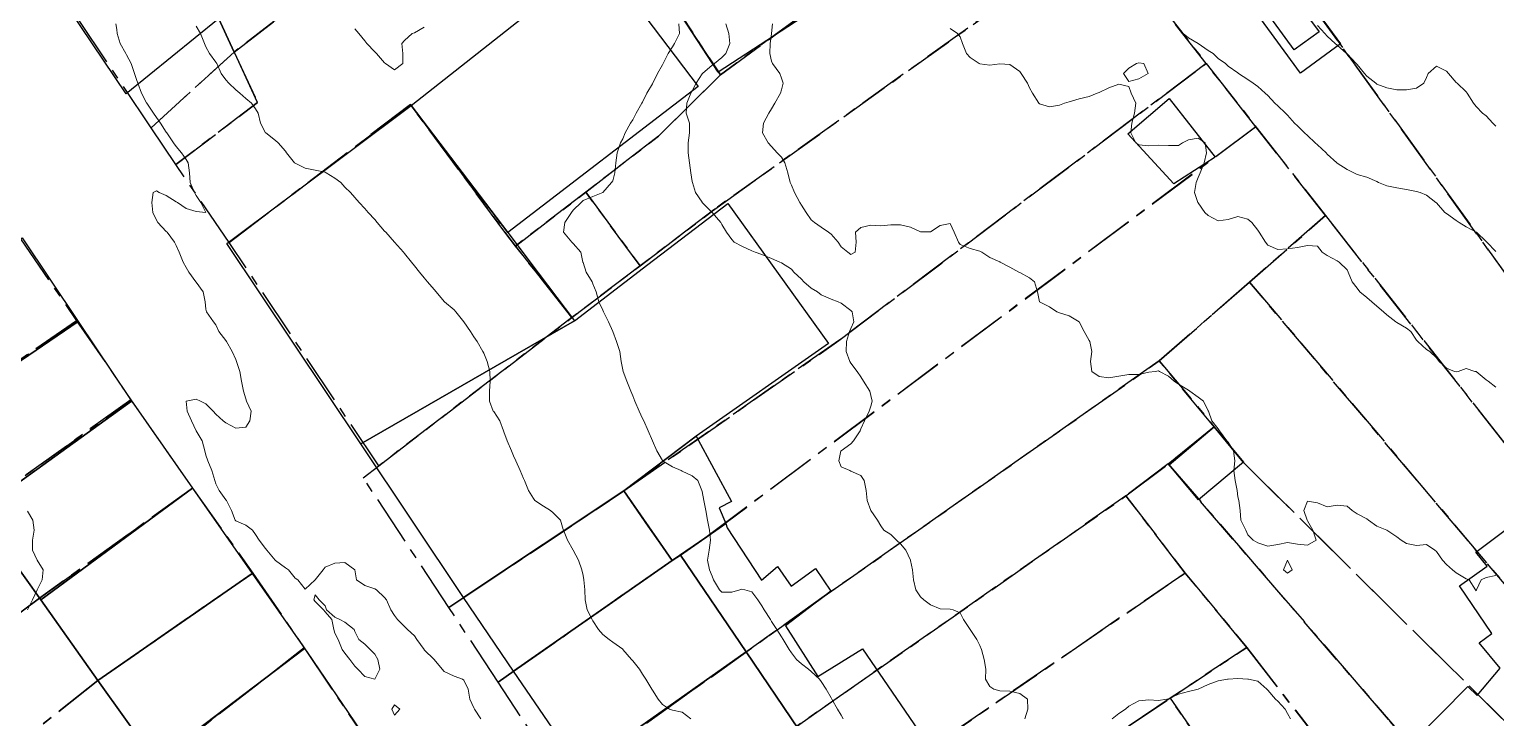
# Model space of a CAD drawing. Header units: centimetres. Extents: x 0 to 642158, y -847 to 649707.
# Drawn here: x 616480.8 to 616554.7, y 621627.3 to 621662 of the extents above; entities that cross this region are included whole.
import ezdxf

# ---------------------------------------------------------------- set-up
doc = ezdxf.new("R2010")
doc.units = ezdxf.units.CM
doc.header["$MEASUREMENT"] = 0
doc.linetypes.add('CENTERX2', pattern=[4, 2.5, -0.5, 0.5, -0.5])
doc.layers.add('SPW_batiments', color=7, linetype='Continuous')
doc.layers.add('SPW_parcellaire cadastral', color=7, linetype='CENTERX2', lineweight=25, true_color=0xff0542)
doc.layers.add('WAL_topographie 0.5', color=253, linetype='Continuous', lineweight=20)

msp = doc.modelspace()

# ---------------------------------------------------------------- linework, layer by layer
at = {"layer": 'SPW_batiments'}
for points in [[(616492.504, 621664.611), (616492.684, 621664.376), (616485.735, 621658.725), (616482.301, 621663.825), (616482.418, 621663.923), (616487.533, 621668.21), (616488.825, 621669.383), (616492.504, 621664.611)], [(616540.555, 621665.705), (616542.562, 621667.177), (616543.609, 621665.749), (616546.915, 621661.238), (616544.908, 621659.767), (616541.601, 621664.279), (616539.894, 621663.029), (616538.849, 621664.455), (616540.555, 621665.705)], [(616519.784, 621662.562), (616515.551, 621659.812), (616512.903, 621663.879), (616517.178, 621666.542), (616519.784, 621662.562)], [(616514.551, 621659.096), (616504.952, 621651.744), (616500.084, 621658.135), (616509.601, 621665.628), (616514.551, 621659.096)], [(616545.834, 621661.832), (616544.584, 621660.932), (616542.501, 621663.799), (616543.733, 621664.699), (616545.834, 621661.832)], [(616508.324, 621647.288), (616497.545, 621641.103), (616490.8, 621651.188), (616500.084, 621658.135), (616504.953, 621651.745), (616506.49, 621649.712), (616508.324, 621647.288)], [(616540.602, 621655.532), (616538.518, 621654.181), (616536.201, 621656.698), (616538.284, 621658.481), (616540.602, 621655.532)], [(616521.109, 621646.151), (616514.45, 621641.488), (616510.804, 621638.728), (616502.726, 621633.358), (616497.545, 621641.103), (616508.324, 621647.288), (616512.021, 621650.122), (616516.038, 621653.203), (616521.109, 621646.151)], [(616483.317, 621647.256), (616475.473, 621641.926), (616472.898, 621645.856), (616472.774, 621646.044), (616480.487, 621651.475), (616483.317, 621647.256)], [(616485.877, 621643.438), (616486.003, 621643.251), (616478.259, 621637.677), (616478.093, 621637.926), (616475.473, 621641.926), (616483.317, 621647.256), (616485.877, 621643.438)], [(616486.107, 621643.103), (616489.068, 621638.874), (616481.421, 621633.242), (616478.259, 621637.677), (616486.003, 621643.251), (616486.107, 621643.103)], [(616542.036, 621640.182), (616539.754, 621638.282), (616538.286, 621640.048), (616540.553, 621641.949), (616542.036, 621640.182)], [(616512.548, 621636.22), (616512.035, 621636.958), (616510.804, 621638.728), (616514.204, 621641.302), (616514.45, 621641.488), (616516.222, 621638.198), (616515.614, 621637.871), (616515.937, 621637.084), (616513.654, 621635.496), (616513.561, 621635.436), (616513.237, 621635.229), (616512.635, 621636.095), (616512.548, 621636.22)], [(616492.08, 621634.571), (616484.304, 621629.192), (616481.421, 621633.242), (616489.068, 621638.874), (616492.08, 621634.571)], [(616512.635, 621636.095), (616513.237, 621635.229), (616505.243, 621629.649), (616502.726, 621633.358), (616510.804, 621638.728), (616512.635, 621636.095)], [(616478.259, 621637.677), (616481.421, 621633.242), (616484.304, 621629.192), (616487.08, 621625.296), (616487.21, 621625.113), (616487.292, 621624.987), (616489.694, 621621.296), (616492.387, 621617.157), (616494.468, 621613.96), (616494.568, 621613.806), (616494.674, 621613.652), (616496.636, 621610.807), (616498.79, 621607.676), (616501.252, 621604.097), (616501.364, 621603.933), (616501.489, 621603.745), (616503.608, 621600.561), (616506.025, 621596.928), (616506.542, 621597.361), (616508.88, 621593.782), (616511.443, 621589.862), (616511.776, 621590.046), (616513.895, 621587.08), (616516.526, 621583.396)], [(616516.019, 621636.87), (616517.737, 621634.246), (616518.554, 621634.929), (616519.237, 621633.929), (616520.454, 621634.829), (616521.237, 621633.679), (616518.955, 621631.946), (616520.588, 621629.396), (616522.838, 621630.78), (616526.255, 621625.78), (616522.162, 621622.851), (616522.043, 621623.033), (616521.919, 621623.221), (616519.838, 621626.392), (616519.715, 621626.58), (616519.606, 621626.739), (616516.966, 621630.625), (616513.654, 621635.496), (616515.937, 621637.084), (616516.019, 621636.87)], [(616556.189, 621619.501), (616553.516, 621616.255), (616550.506, 621612.6), (616548.364, 621614.566), (616546.644, 621617.12), (616546.339, 621617.583), (616548.856, 621619.35), (616548.206, 621620.2), (616549.356, 621621), (616548.939, 621621.633), (616551.005, 621622.8), (616549.238, 621624.733), (616553.338, 621628.883), (616553.805, 621628.433), (616554.954, 621629.801), (616553.904, 621631.083), (616554.537, 621631.55), (616552.904, 621633.95), (616554.304, 621634.95), (616553.737, 621635.65), (616555.354, 621636.85)], [(616516.966, 621630.625), (616508.619, 621624.734), (616508.521, 621624.876), (616505.243, 621629.649), (616513.237, 621635.229), (616513.654, 621635.496), (616516.966, 621630.625)], [(616494.619, 621630.948), (616494.721, 621630.801), (616487.21, 621625.113), (616487.08, 621625.296), (616484.304, 621629.192), (616492.08, 621634.571), (616494.619, 621630.948)], [(616494.847, 621630.614), (616497.513, 621626.683), (616489.694, 621621.296), (616487.292, 621624.987), (616487.21, 621625.113), (616494.721, 621630.801), (616494.847, 621630.614)], [(616519.606, 621626.739), (616519.715, 621626.58), (616511.159, 621621.046), (616508.733, 621624.566), (616508.619, 621624.734), (616516.966, 621630.625), (616519.606, 621626.739)]]:
    msp.add_lwpolyline(points, dxfattribs=at)
at = {"layer": 'SPW_parcellaire cadastral'}
for points in [[(616543.82, 621680.494), (616547.268, 621683.063), (616568.953, 621649.184), (616573.636, 621641.985), (616577.437, 621638.685), (616581.255, 621635.458), (616578.01, 621631.402), (616574.746, 621627.385), (616566.804, 621633.334), (616563.154, 621638.684), (616542.63, 621667.137), (616540.203, 621670.501), (616545.479, 621674.256), (616542.259, 621679.328), (616543.82, 621680.494)], [(616490.916, 621651.237), (616488.235, 621655.156), (616492.346, 621658.284), (616491.173, 621660.822), (616500.089, 621667.688), (616501.694, 621668.925), (616501.524, 621671.118), (616506.004, 621674.315), (616506.775, 621673.204), (616510.118, 621668.151), (616512.903, 621663.878), (616515.67, 621659.671), (616512.558, 621656.596), (616508.882, 621653.762), (616505.346, 621651.059), (616504.86, 621651.688), (616500.052, 621658.176), (616490.916, 621651.237)], [(616500.089, 621667.688), (616491.173, 621660.822), (616490.285, 621662.744), (616497.264, 621668.444), (616493.414, 621673.219), (616495.33, 621674.758), (616500.089, 621667.688)], [(616491.173, 621660.822), (616486.985, 621657.013), (616482.315, 621663.953), (616482.445, 621664.043), (616482.385, 621664.123), (616488.674, 621669.343), (616493.414, 621673.219), (616497.264, 621668.444), (616490.285, 621662.744), (616491.173, 621660.822)], [(616515.67, 621659.671), (616512.903, 621663.878), (616516.979, 621666.844), (616525.675, 621673.162), (616526.314, 621671.865), (616527.934, 621668.629), (616526.453, 621667.548), (616519.733, 621662.64), (616515.67, 621659.671)], [(616540.151, 621660.248), (616521.646, 621646.305), (616510.804, 621638.727), (616502.747, 621633.372), (616501.986, 621632.866), (616497.677, 621639.393), (616498.457, 621639.991), (616508.187, 621647.452), (616511.626, 621650.063), (616515.276, 621652.834), (616515.386, 621652.917), (616531.395, 621664.352), (616533.076, 621665.469), (616540.203, 621670.501), (616542.63, 621667.137), (616537.684, 621663.398), (616540.151, 621660.248)], [(616508.882, 621653.762), (616512.558, 621656.596), (616515.67, 621659.671), (616519.733, 621662.64), (616526.453, 621667.548), (616527.934, 621668.629), (616528.936, 621669.383), (616529.838, 621670.055), (616533.076, 621665.469), (616531.395, 621664.352), (616515.386, 621652.917), (616515.276, 621652.834), (616511.626, 621650.063), (616508.882, 621653.762)], [(616542.652, 621657.064), (616540.151, 621660.248), (616537.684, 621663.398), (616542.63, 621667.137), (616563.154, 621638.684), (616566.804, 621633.334), (616574.746, 621627.385), (616571.778, 621623.733), (616563.956, 621629.766), (616560.439, 621634.363), (616557.887, 621637.7), (616546.164, 621652.587), (616542.652, 621657.064)], [(616486.985, 621657.013), (616491.173, 621660.822), (616492.346, 621658.284), (616488.235, 621655.156), (616486.985, 621657.013)], [(616542.652, 621657.064), (616514.991, 621636.423), (616513.238, 621635.228), (616505.283, 621629.676), (616504.468, 621629.107), (616501.986, 621632.866), (616502.747, 621633.372), (616510.804, 621638.727), (616521.646, 621646.305), (616540.151, 621660.248), (616542.652, 621657.064)], [(616490.916, 621651.237), (616500.052, 621658.176), (616504.86, 621651.688), (616505.346, 621651.059), (616508.187, 621647.452), (616498.457, 621639.991), (616490.916, 621651.237)], [(616542.652, 621657.064), (616546.164, 621652.587), (616542.331, 621649.244), (616537.786, 621645.281), (616520.905, 621633.424), (616518.122, 621631.448), (616508.686, 621624.716), (616507.789, 621624.076), (616504.468, 621629.107), (616505.283, 621629.676), (616513.238, 621635.228), (616514.991, 621636.423), (616542.652, 621657.064)], [(616508.187, 621647.452), (616505.346, 621651.059), (616508.882, 621653.762), (616511.626, 621650.063), (616508.187, 621647.452)], [(616546.164, 621652.587), (616557.887, 621637.7), (616560.439, 621634.363), (616563.956, 621629.766), (616571.778, 621623.733), (616569.105, 621620.442), (616561.493, 621626.68), (616559.485, 621629.021), (616555.935, 621633.158), (616542.331, 621649.244), (616546.164, 621652.587)], [(616483.23, 621647.298), (616475.473, 621641.925), (616471.923, 621639.571), (616450.039, 621625.138), (616448.665, 621622.972), (616444.225, 621625.825), (616445.539, 621627.92), (616469.22, 621643.882), (616480.407, 621651.42), (616483.23, 621647.298)], [(616540.554, 621641.948), (616537.786, 621645.281), (616542.331, 621649.244), (616555.935, 621633.158), (616559.485, 621629.021), (616561.493, 621626.68), (616569.105, 621620.442), (616566.67, 621617.446), (616558.797, 621623.573), (616542.02, 621640.164), (616540.554, 621641.948)], [(616483.23, 621647.298), (616485.968, 621643.321), (616478.205, 621637.757), (616471.288, 621633.106), (616454.906, 621622.474), (616449.091, 621613.575), (616444.446, 621616.219), (616448.665, 621622.972), (616450.039, 621625.138), (616471.923, 621639.571), (616475.473, 621641.925), (616483.23, 621647.298)], [(616507.789, 621624.076), (616508.686, 621624.716), (616518.122, 621631.448), (616520.905, 621633.424), (616537.786, 621645.281), (616540.554, 621641.948), (616538.24, 621640.086), (616536.104, 621638.481), (616519.51, 621626.877), (616511.191, 621621.066), (616510.202, 621620.421), (616507.789, 621624.076)], [(616461.352, 621618.501), (616454.511, 621610.496), (616452.596, 621611.537), (616449.091, 621613.575), (616454.906, 621622.474), (616471.288, 621633.106), (616478.205, 621637.757), (616485.968, 621643.321), (616489.067, 621638.873), (616481.36, 621633.325), (616476.559, 621629.789), (616473.486, 621627.509), (616461.352, 621618.501)], [(616540.554, 621641.948), (616542.02, 621640.164), (616558.797, 621623.573), (616566.67, 621617.446), (616563.669, 621613.753), (616556.189, 621619.5), (616555.631, 621619.929), (616553.66, 621622.212), (616549.334, 621627.221), (616538.24, 621640.086), (616540.554, 621641.948)], [(616536.104, 621638.481), (616538.24, 621640.086), (616549.334, 621627.221), (616553.66, 621622.212), (616555.631, 621619.929), (616556.189, 621619.5), (616563.669, 621613.753), (616560.928, 621610.379), (616553.517, 621616.255), (616542.188, 621630.848), (616539.087, 621634.598), (616536.104, 621638.481)], [(616461.352, 621618.501), (616473.486, 621627.509), (616476.559, 621629.789), (616481.36, 621633.325), (616489.067, 621638.873), (616492.116, 621634.596), (616484.305, 621629.192), (616466.645, 621615.231), (616461.352, 621618.501)], [(616512.683, 621616.665), (616510.202, 621620.421), (616511.191, 621621.066), (616519.51, 621626.877), (616536.104, 621638.481), (616539.087, 621634.598), (616526.256, 621625.797), (616522.003, 621623.005), (616513.725, 621617.374), (616512.683, 621616.665)], [(616465.726, 621604.361), (616461.049, 621606.893), (616466.645, 621615.231), (616484.305, 621629.192), (616492.116, 621634.596), (616494.704, 621630.824), (616487.253, 621625.059), (616471.291, 621612.573), (616465.726, 621604.361)], [(616538.338, 621628.298), (616529.45, 621622.314), (616524.307, 621618.796), (616516.492, 621613.341), (616515.386, 621612.569), (616512.683, 621616.665), (616513.725, 621617.374), (616522.003, 621623.005), (616526.256, 621625.797), (616539.087, 621634.598), (616542.188, 621630.848), (616538.338, 621628.298)], [(616471.291, 621612.573), (616487.253, 621625.059), (616494.704, 621630.824), (616497.497, 621626.671), (616489.695, 621621.295), (616485.619, 621618.19), (616475.174, 621610.274), (616471.291, 621612.573)], [(616538.338, 621628.298), (616542.188, 621630.848), (616553.517, 621616.255), (616560.928, 621610.379), (616557.756, 621606.475), (616550.48, 621612.622), (616548.388, 621614.584), (616545.771, 621618.023), (616543.056, 621621.615), (616540.616, 621625.006), (616538.338, 621628.298)], [(616538.338, 621628.298), (616540.616, 621625.006), (616526.772, 621615.369), (616518.872, 621609.872), (616517.7, 621609.066), (616515.386, 621612.569), (616516.492, 621613.341), (616524.307, 621618.796), (616529.45, 621622.314), (616538.338, 621628.298)]]:
    msp.add_lwpolyline(points, dxfattribs=at)
at = {"layer": 'WAL_topographie 0.5'}
for points in [[(616485.212, 621662.25), (616485.25, 621661.964), (616485.279, 621661.75), (616485.417, 621661.25), (616485.707, 621660.75), (616485.75, 621660.675), (616485.977, 621660.25), (616486.151, 621659.75), (616486.25, 621659.447), (616486.314, 621659.25), (616486.505, 621658.75), (616486.75, 621658.271), (616486.762, 621658.25), (616487.099, 621657.75), (616487.25, 621657.525), (616487.453, 621657.25), (616487.75, 621656.784), (616487.773, 621656.75), (616488.114, 621656.25), (616488.25, 621656.072), (616488.515, 621655.75), (616488.75, 621655.417), (616488.844, 621655.25), (616488.925, 621654.75), (616488.957, 621654.25), (616489.163, 621653.75), (616489.25, 621653.596), (616489.487, 621653.25), (616489.75, 621652.75), (616489.75, 621652.75), (616489.75, 621652.75), (616489.749, 621652.75), (616489.25, 621652.8), (616488.75, 621652.95), (616488.309, 621653.25), (616488.25, 621653.287), (616487.75, 621653.601), (616487.383, 621653.75), (616487.25, 621653.83), (616487.083, 621653.75), (616487.017, 621653.25), (616487.07, 621652.75), (616487.25, 621652.367), (616487.323, 621652.25), (616487.75, 621651.794), (616487.8, 621651.75), (616488.171, 621651.25), (616488.25, 621651.089), (616488.392, 621650.75), (616488.592, 621650.25), (616488.75, 621649.976), (616488.88, 621649.75), (616489.242, 621649.25), (616489.25, 621649.238), (616489.601, 621648.75), (616489.702, 621648.25), (616489.75, 621647.875), (616489.778, 621647.75), (616490.121, 621647.25), (616490.25, 621647.09), (616490.402, 621646.75), (616490.75, 621646.297), (616490.784, 621646.25), (616491.062, 621645.75), (616491.25, 621645.341), (616491.286, 621645.25), (616491.454, 621644.75), (616491.54, 621644.25), (616491.634, 621643.75), (616491.75, 621643.365), (616491.798, 621643.25), (616492.021, 621642.75), (616491.958, 621642.25), (616491.75, 621641.938), (616491.25, 621641.886), (616490.75, 621642.156), (616490.614, 621642.25), (616490.25, 621642.598), (616490.115, 621642.75), (616489.75, 621643.115), (616489.481, 621643.25), (616489.25, 621643.344), (616488.75, 621643.25), (616488.807, 621642.75), (616489.019, 621642.25), (616489.25, 621641.75), (616489.25, 621641.75), (616489.553, 621641.25), (616489.695, 621640.75), (616489.75, 621640.523), (616489.835, 621640.25), (616490.039, 621639.75), (616490.2, 621639.25), (616490.25, 621639.083), (616490.408, 621638.75), (616490.75, 621638.286), (616490.785, 621638.25), (616491.038, 621637.75), (616491.225, 621637.25), (616491.25, 621637.226), (616491.75, 621637), (616492.089, 621636.75), (616492.25, 621636.536), (616492.421, 621636.25), (616492.75, 621635.839), (616492.821, 621635.75), (616493.234, 621635.25), (616493.25, 621635.234), (616493.75, 621634.864), (616493.91, 621634.75), (616494.25, 621634.345), (616494.375, 621634.25), (616494.75, 621633.788), (616495.25, 621634.25), (616495.25, 621634.25), (616495.65, 621634.75), (616495.75, 621634.893), (616496.25, 621635.096), (616496.75, 621635.132), (616497.25, 621634.75), (616497.25, 621634.75), (616497.341, 621634.25), (616497.75, 621633.977), (616498.25, 621633.8), (616498.343, 621633.75), (616498.75, 621633.371), (616498.838, 621633.25), (616499.068, 621632.75), (616499.25, 621632.464), (616499.4, 621632.25), (616499.75, 621631.911), (616499.901, 621631.75), (616500.25, 621631.431), (616500.368, 621631.25), (616500.736, 621630.75), (616500.75, 621630.732), (616501.25, 621630.25), (616501.25, 621630.25), (616501.647, 621629.75), (616501.75, 621629.645), (616502.25, 621629.407), (616502.675, 621629.25), (616502.75, 621629.208), (616502.967, 621628.75), (616503.047, 621628.25), (616503.25, 621627.813), (616503.286, 621627.75), (616503.596, 621627.25)], [(616513.57, 621662.25), (616513.616, 621661.75), (616513.358, 621661.25), (616513.25, 621661.086), (616513.04, 621660.75), (616512.784, 621660.25), (616512.75, 621660.179), (616512.5, 621659.75), (616512.264, 621659.25), (616512.25, 621659.223), (616511.961, 621658.75), (616511.75, 621658.303), (616511.717, 621658.25), (616511.418, 621657.75), (616511.25, 621657.409), (616511.146, 621657.25), (616510.864, 621656.75), (616510.75, 621656.46), (616510.632, 621656.25), (616510.471, 621655.75), (616510.395, 621655.25), (616510.343, 621654.75), (616510.25, 621654.344), (616510.185, 621654.25), (616509.75, 621653.75), (616509.75, 621653.75), (616509.25, 621653.547), (616508.75, 621653.354), (616508.657, 621653.25), (616508.25, 621652.863), (616508.17, 621652.75), (616507.837, 621652.25), (616507.758, 621651.75), (616508.191, 621651.25), (616508.25, 621651.186), (616508.631, 621650.75), (616508.744, 621650.25), (616508.75, 621650.221), (616508.904, 621649.75), (616509.217, 621649.25), (616509.25, 621649.162), (616509.417, 621648.75), (616509.543, 621648.25), (616509.75, 621647.825), (616509.787, 621647.75), (616510.028, 621647.25), (616510.25, 621646.75), (616510.25, 621646.75), (616510.437, 621646.25), (616510.604, 621645.75), (616510.669, 621645.25), (616510.75, 621644.821), (616510.766, 621644.75), (616510.958, 621644.25), (616511.15, 621643.75), (616511.25, 621643.511), (616511.363, 621643.25), (616511.583, 621642.75), (616511.75, 621642.375), (616511.808, 621642.25), (616512.038, 621641.75), (616512.25, 621641.25), (616512.25, 621641.25), (616512.462, 621640.75), (616512.75, 621640.266), (616512.761, 621640.25), (616513.25, 621639.947), (616513.691, 621639.75), (616513.75, 621639.725), (616514.25, 621639.493), (616514.534, 621639.25), (616514.742, 621638.75), (616514.75, 621638.708), (616514.832, 621638.25), (616514.928, 621637.75), (616515.021, 621637.25), (616515.114, 621636.75), (616515.169, 621636.25), (616515.103, 621635.75), (616515.023, 621635.25), (616515.125, 621634.75), (616515.25, 621634.437), (616515.319, 621634.25), (616515.623, 621633.75), (616515.75, 621633.642), (616516.25, 621633.64), (616516.655, 621633.75), (616516.75, 621633.777), (616516.904, 621633.75), (616517.25, 621633.643), (616517.55, 621633.25), (616517.75, 621632.944), (616517.875, 621632.75), (616518.196, 621632.25), (616518.25, 621632.164), (616518.514, 621631.75), (616518.75, 621631.389), (616518.839, 621631.25), (616519.143, 621630.75), (616519.25, 621630.583), (616519.505, 621630.25), (616519.75, 621630.02), (616520.105, 621629.75), (616520.25, 621629.64), (616520.665, 621629.25), (616520.75, 621629.139), (616521, 621628.75), (616521.25, 621628.313), (616521.286, 621628.25), (616521.571, 621627.75), (616521.75, 621627.437), (616521.857, 621627.25)], [(616515.952, 621662.25), (616516.095, 621661.75), (616516.147, 621661.25), (616515.949, 621660.75), (616515.75, 621660.547), (616515.374, 621660.25), (616515.25, 621660.168), (616514.772, 621659.75), (616514.75, 621659.721), (616514.457, 621659.25), (616514.25, 621658.869), (616514.185, 621658.75), (616513.987, 621658.25), (616513.952, 621657.75), (616514.116, 621657.25), (616514.116, 621656.75), (616514.042, 621656.25), (616514.044, 621655.75), (616514.107, 621655.25), (616514.179, 621654.75), (616514.25, 621654.306), (616514.26, 621654.25), (616514.421, 621653.75), (616514.75, 621653.259), (616514.758, 621653.25), (616515.25, 621652.75), (616515.25, 621652.75), (616515.688, 621652.25), (616515.75, 621652.142), (616515.97, 621651.75), (616516.25, 621651.38), (616516.366, 621651.25), (616516.75, 621651.049), (616517.25, 621650.821), (616517.417, 621650.75), (616517.75, 621650.625), (616518.25, 621650.424), (616518.659, 621650.25), (616518.75, 621650.21), (616519.25, 621649.886), (616519.373, 621649.75), (616519.75, 621649.391), (616519.879, 621649.25), (616520.25, 621648.939), (616520.566, 621648.75), (616520.75, 621648.605), (616521.25, 621648.387), (616521.6, 621648.25), (616521.75, 621648.174), (616522.25, 621647.82), (616522.308, 621647.75), (616522.395, 621647.25), (616522.25, 621646.913), (616522.181, 621646.75), (616522.021, 621646.25), (616522.009, 621645.75), (616522.196, 621645.25), (616522.25, 621645.167), (616522.557, 621644.75), (616522.75, 621644.468), (616522.887, 621644.25), (616523.192, 621643.75), (616523.25, 621643.536), (616523.32, 621643.25), (616523.25, 621643), (616523.174, 621642.75), (616522.938, 621642.25), (616522.75, 621641.862), (616522.705, 621641.75), (616522.377, 621641.25), (616522.25, 621641.101), (616521.75, 621640.755), (616521.745, 621640.75), (616521.631, 621640.25), (616521.75, 621639.946), (616522.2, 621639.75), (616522.25, 621639.722), (616522.75, 621639.5), (616522.917, 621639.25), (616523.021, 621638.75), (616523.065, 621638.25), (616523.25, 621637.75), (616523.25, 621637.75), (616523.583, 621637.25), (616523.75, 621636.972), (616523.904, 621636.75), (616524.25, 621636.536), (616524.536, 621636.25), (616524.75, 621636.066), (616525.008, 621635.75), (616525.243, 621635.25), (616525.25, 621635.221), (616525.342, 621634.75), (616525.407, 621634.25), (616525.521, 621633.75), (616525.75, 621633.395), (616525.914, 621633.25), (616526.25, 621632.997), (616526.75, 621632.801), (616527.25, 621632.771), (616527.4, 621632.75), (616527.75, 621632.591), (616527.913, 621632.25), (616528.25, 621631.75), (616528.25, 621631.75), (616528.598, 621631.25), (616528.75, 621630.946), (616528.831, 621630.75), (616528.968, 621630.25), (616529.05, 621629.75), (616529.033, 621629.25), (616529.25, 621628.893), (616529.441, 621628.75), (616529.75, 621628.674), (616530.25, 621628.646), (616530.75, 621628.528), (616531.15, 621628.25), (616531.159, 621627.75), (616531.004, 621627.25)], [(616518.292, 621662.25), (616518.253, 621661.75), (616518.25, 621661.731), (616518.185, 621661.25), (616518.164, 621660.75), (616518.25, 621660.356), (616518.302, 621660.25), (616518.66, 621659.75), (616518.75, 621659.509), (616518.831, 621659.25), (616518.75, 621658.924), (616518.706, 621658.75), (616518.421, 621658.25), (616518.25, 621657.966), (616518.111, 621657.75), (616517.845, 621657.25), (616517.791, 621656.75), (616518.074, 621656.25), (616518.25, 621656.067), (616518.531, 621655.75), (616518.75, 621655.526), (616518.915, 621655.25), (616519.072, 621654.75), (616519.192, 621654.25), (616519.25, 621654.118), (616519.4, 621653.75), (616519.67, 621653.25), (616519.75, 621653.11), (616519.986, 621652.75), (616520.25, 621652.369), (616520.419, 621652.25), (616520.75, 621652), (616521.118, 621651.75), (616521.25, 621651.647), (616521.598, 621651.25), (616521.75, 621651.025), (616522.092, 621650.75), (616522.25, 621650.636), (616522.455, 621650.75), (616522.516, 621651.25), (616522.483, 621651.75), (616522.75, 621651.99), (616523.25, 621652.101), (616523.75, 621652.076), (616524.25, 621652.121), (616524.75, 621652.132), (616525.25, 621652.015), (616525.75, 621651.767), (616526.25, 621651.771), (616526.75, 621652.088), (616527.25, 621652.197), (616527.452, 621651.75), (616527.674, 621651.25), (616527.75, 621651.133), (616528.25, 621650.933), (616528.75, 621650.8), (616528.837, 621650.75), (616529.25, 621650.486), (616529.75, 621650.261), (616529.774, 621650.25), (616530.25, 621649.987), (616530.7, 621649.75), (616530.75, 621649.723), (616531.25, 621649.45), (616531.5, 621649.25), (616531.65, 621648.75), (616531.75, 621648.25), (616531.75, 621648.25), (616532.25, 621647.991), (616532.618, 621647.75), (616532.75, 621647.687), (616533.25, 621647.537), (616533.75, 621647.25), (616533.75, 621647.25), (616534.007, 621646.75), (616534.25, 621646.303), (616534.281, 621646.25), (616534.389, 621645.75), (616534.313, 621645.25), (616534.393, 621644.75), (616534.75, 621644.484), (616535.25, 621644.42), (616535.75, 621644.505), (616536.25, 621644.589), (616536.75, 621644.594), (616537.25, 621644.702), (616537.583, 621644.75), (616537.75, 621644.77), (616537.798, 621644.75), (616538.25, 621644.513), (616538.542, 621644.25), (616538.75, 621644.105), (616539.25, 621643.799), (616539.317, 621643.75), (616539.75, 621643.451), (616540.015, 621643.25), (616540.25, 621642.766), (616540.262, 621642.75), (616540.432, 621642.25), (616540.75, 621641.861), (616540.814, 621641.75), (616541.192, 621641.25), (616541.25, 621641.179), (616541.528, 621640.75), (616541.591, 621640.25), (616541.538, 621639.75), (616541.608, 621639.25), (616541.709, 621638.75), (616541.75, 621638.432), (616541.794, 621638.25), (616541.854, 621637.75), (616541.889, 621637.25), (616542.153, 621636.75), (616542.25, 621636.517), (616542.517, 621636.25), (616542.75, 621636.115), (616543.25, 621635.942), (616543.75, 621636.028), (616544.25, 621636.139), (616544.75, 621636.045), (616545.25, 621636), (616545.688, 621636.25), (616545.518, 621636.75), (616545.25, 621637.219), (616545.236, 621637.25), (616545.074, 621637.75), (616545.25, 621638.212), (616545.75, 621638.136), (616546.25, 621637.924), (616546.75, 621638.015), (616547.25, 621637.959), (616547.5, 621637.75), (616547.75, 621637.572), (616548.25, 621637.333), (616548.333, 621637.25), (616548.75, 621636.962), (616549.25, 621636.75), (616549.25, 621636.75), (616549.75, 621636.417), (616549.972, 621636.25), (616550.25, 621636.089), (616550.75, 621635.991), (616551.25, 621636.025), (616551.673, 621635.75), (616551.75, 621635.687), (616552.054, 621635.25), (616552.25, 621635.025), (616552.555, 621634.75), (616552.75, 621634.61), (616553.25, 621634.303), (616553.393, 621634.25), (616553.712, 621633.75), (616553.75, 621633.7), (616553.774, 621633.75), (616554, 621634.25), (616554.25, 621634.364), (616554.75, 621634.472)], [(616489.25, 621662.118), (616489.476, 621661.75), (616489.679, 621661.25), (616489.75, 621661.083), (616489.923, 621660.75), (616490.25, 621660.308), (616490.292, 621660.25), (616490.523, 621659.75), (616490.75, 621659.422), (616490.894, 621659.25), (616491.25, 621658.925), (616491.453, 621658.75), (616491.75, 621658.487), (616492.039, 621658.25), (616492.25, 621657.969), (616492.374, 621657.75), (616492.503, 621657.25), (616492.75, 621656.761), (616492.76, 621656.75), (616493.25, 621656.369), (616493.394, 621656.25), (616493.75, 621655.83), (616493.805, 621655.75), (616494.217, 621655.25), (616494.25, 621655.225), (616494.75, 621654.982), (616495.25, 621654.873), (616495.75, 621654.769), (616495.806, 621654.75), (616496.25, 621654.469), (616496.541, 621654.25), (616496.75, 621654.013), (616497.028, 621653.75), (616497.25, 621653.5), (616497.472, 621653.25), (616497.75, 621652.947), (616497.917, 621652.75), (616498.25, 621652.389), (616498.378, 621652.25), (616498.75, 621651.811), (616498.806, 621651.75), (616499.25, 621651.25), (616499.25, 621651.25), (616499.694, 621650.75), (616499.75, 621650.687), (616500.1, 621650.25), (616500.25, 621650.056), (616500.5, 621649.75), (616500.75, 621649.453), (616500.917, 621649.25), (616501.25, 621648.868), (616501.35, 621648.75), (616501.75, 621648.265), (616501.765, 621648.25), (616502.25, 621647.838), (616502.34, 621647.75), (616502.75, 621647.25), (616502.75, 621647.25), (616503.08, 621646.75), (616503.25, 621646.492), (616503.413, 621646.25), (616503.707, 621645.75), (616503.75, 621645.663), (616503.926, 621645.25), (616504.052, 621644.75), (616504.072, 621644.25), (616504.042, 621643.75), (616504.036, 621643.25), (616504.225, 621642.75), (616504.25, 621642.722), (616504.548, 621642.25), (616504.734, 621641.75), (616504.75, 621641.704), (616504.929, 621641.25), (616505.143, 621640.75), (616505.25, 621640.5), (616505.361, 621640.25), (616505.583, 621639.75), (616505.75, 621639.359), (616505.797, 621639.25), (616506.009, 621638.75), (616506.25, 621638.344), (616506.318, 621638.25), (616506.75, 621637.958), (616507.105, 621637.75), (616507.25, 621637.635), (616507.613, 621637.25), (616507.75, 621636.783), (616507.76, 621636.75), (616507.958, 621636.25), (616508.25, 621635.75), (616508.25, 621635.75), (616508.525, 621635.25), (616508.694, 621634.75), (616508.75, 621634.477), (616508.792, 621634.25), (616508.844, 621633.75), (616508.858, 621633.25), (616508.957, 621632.75), (616509.214, 621632.25), (616509.25, 621632.189), (616509.524, 621631.75), (616509.75, 621631.5), (616510.058, 621631.25), (616510.25, 621631.125), (616510.75, 621630.76), (616510.759, 621630.75), (616511.185, 621630.25), (616511.25, 621630.175), (616511.589, 621629.75), (616511.75, 621629.506), (616511.906, 621629.25), (616512.219, 621628.75), (616512.25, 621628.699), (616512.542, 621628.25), (616512.75, 621627.978), (616513.112, 621627.75), (616513.25, 621627.686), (616513.75, 621627.59), (616514.179, 621627.25)], [(616497.25, 621661.99), (616497.447, 621661.75), (616497.75, 621661.38), (616497.853, 621661.25), (616498.25, 621660.84), (616498.346, 621660.75), (616498.75, 621660.281), (616498.802, 621660.25), (616499.25, 621659.925), (616499.669, 621660.25), (616499.668, 621660.75), (616499.615, 621661.25), (616499.75, 621661.401), (616500.145, 621661.75), (616500.25, 621661.796), (616500.75, 621662.068)], [(616527.25, 621662.006), (616527.617, 621661.75), (616527.75, 621661.59), (616527.877, 621661.25), (616528.067, 621660.75), (616528.25, 621660.54), (616528.712, 621660.25), (616528.75, 621660.229), (616529.25, 621660.164), (616529.75, 621660.232), (616530.25, 621660.199), (616530.75, 621659.84), (616530.825, 621659.75), (616531.138, 621659.25), (616531.25, 621659.015), (616531.391, 621658.75), (616531.714, 621658.25), (616531.75, 621658.212), (616532.25, 621658.068), (616532.75, 621658.144), (616533.016, 621658.25), (616533.25, 621658.319), (616533.75, 621658.466), (616534.25, 621658.591), (616534.65, 621658.75), (616534.75, 621658.791), (616535.25, 621659.021), (616535.75, 621659.203), (616536.25, 621659.096), (616536.375, 621658.75), (616536.609, 621658.25), (616536.535, 621657.75), (616536.401, 621657.25), (616536.357, 621656.75), (616536.605, 621656.25), (616536.75, 621656.157), (616537.25, 621656.097), (616537.75, 621656.131), (616538.25, 621656.125), (616538.75, 621656.125), (616538.956, 621656.25), (616539.25, 621656.397), (616539.75, 621656.483), (616540.1, 621656.25), (616540.172, 621655.75), (616540.039, 621655.25), (616539.846, 621654.75), (616539.75, 621654.511), (616539.639, 621654.25), (616539.556, 621653.75), (616539.731, 621653.25), (616539.75, 621653.232), (616540.088, 621652.75), (616540.25, 621652.599), (616540.75, 621652.323), (616541.25, 621652.4), (616541.75, 621652.536), (616542.25, 621652.412), (616542.447, 621652.25), (616542.75, 621651.85), (616542.812, 621651.75), (616543.14, 621651.25), (616543.25, 621651.1), (616543.75, 621650.885), (616544.25, 621650.917), (616544.75, 621650.986), (616545.25, 621651.078), (616545.75, 621651.043), (616546, 621650.75), (616546.25, 621650.583), (616546.75, 621650.314), (616546.854, 621650.25), (616547.25, 621649.854), (616547.298, 621649.75), (616547.5, 621649.25), (616547.75, 621648.93), (616547.891, 621648.75), (616548.25, 621648.463), (616548.489, 621648.25), (616548.75, 621648.024), (616549.091, 621647.75), (616549.25, 621647.602), (616549.696, 621647.25), (616549.75, 621647.205), (616550.25, 621646.926), (616550.453, 621646.75), (616550.75, 621646.323), (616550.809, 621646.25), (616551.25, 621645.841), (616551.411, 621645.75), (616551.75, 621645.432), (616551.89, 621645.25), (616552.25, 621644.906), (616552.662, 621644.75), (616552.75, 621644.719), (616552.838, 621644.75), (616553.25, 621644.899), (616553.687, 621644.75), (616553.75, 621644.735), (616554.25, 621644.326), (616554.356, 621644.25), (616554.75, 621643.954)], [(616538.75, 621661.989), (616538.982, 621661.75), (616539.25, 621661.538), (616539.745, 621661.25), (616539.75, 621661.247), (616540.25, 621660.899), (616540.497, 621660.75), (616540.75, 621660.494), (616541.127, 621660.25), (616541.25, 621660.11), (616541.75, 621659.777), (616541.784, 621659.75), (616542.25, 621659.444), (616542.521, 621659.25), (616542.75, 621659.095), (616543.116, 621658.75), (616543.25, 621658.63), (616543.602, 621658.25), (616543.75, 621658.118), (616544.144, 621657.75), (616544.25, 621657.644), (616544.603, 621657.25), (616544.75, 621657.11), (616545.103, 621656.75), (616545.25, 621656.618), (616545.639, 621656.25), (616545.75, 621656.147), (616546.189, 621655.75), (616546.25, 621655.687), (616546.724, 621655.25), (616546.75, 621655.228), (616547.25, 621654.905), (616547.583, 621654.75), (616547.75, 621654.65), (616548.25, 621654.518), (616548.75, 621654.306), (616548.827, 621654.25), (616549.25, 621654.093), (616549.75, 621653.99), (616550.25, 621653.911), (616550.75, 621653.811), (616550.934, 621653.75), (616551.25, 621653.625), (616551.724, 621653.25), (616551.75, 621653.229), (616552.176, 621652.75), (616552.25, 621652.694), (616552.75, 621652.346), (616552.899, 621652.25), (616553.25, 621652.03), (616553.75, 621651.76), (616553.763, 621651.75), (616554.25, 621651.287), (616554.287, 621651.25), (616554.75, 621650.787)], [(616545.75, 621662.167), (616546.123, 621661.75), (616546.25, 621661.629), (616546.652, 621661.25), (616546.75, 621661.171), (616547.226, 621660.75), (616547.25, 621660.729), (616547.704, 621660.25), (616547.75, 621660.19), (616548.13, 621659.75), (616548.25, 621659.602), (616548.697, 621659.25), (616548.75, 621659.211), (616549.25, 621659.02), (616549.75, 621658.925), (616550.25, 621658.924), (616550.75, 621659.01), (616551.121, 621659.25), (616551.25, 621659.536), (616551.331, 621659.75), (616551.75, 621660.11), (616552.25, 621659.865), (616552.355, 621659.75), (616552.75, 621659.291), (616552.787, 621659.25), (616553.25, 621658.818), (616553.304, 621658.75), (616553.612, 621658.25), (616553.75, 621658.079), (616554.075, 621657.75), (616554.25, 621657.611), (616554.587, 621657.25), (616554.75, 621657.094)], [(616537.225, 621659.75), (616536.75, 621659.479), (616536.25, 621659.345), (616535.984, 621659.75), (616536.25, 621660.008), (616536.631, 621660.25), (616536.75, 621660.282), (616537, 621660.25), (616537.225, 621659.75)], [(616480.75, 621637.708), (616481.025, 621637.25), (616481.1, 621636.75), (616481.013, 621636.25), (616481, 621635.75), (616481.25, 621635.25), (616481.25, 621635.25), (616481.55, 621634.75), (616481.492, 621634.25), (616481.25, 621633.75), (616481.25, 621633.75), (616481, 621633.25), (616480.75, 621632.75)], [(616544.25, 621634.583), (616544.477, 621634.75), (616544.25, 621635.25), (616544.042, 621634.75), (616544.25, 621634.583)], [(616498.25, 621629.25), (616498.512, 621629.75), (616498.417, 621630.25), (616498.25, 621630.519), (616498.019, 621630.75), (616497.75, 621631.019), (616497.45, 621631.25), (616497.25, 621631.65), (616497.208, 621631.75), (616496.75, 621632.117), (616496.5, 621632.25), (616496.25, 621632.368), (616495.817, 621632.75), (616495.75, 621632.95), (616495.45, 621633.25), (616495.25, 621633.5), (616495.191, 621633.25), (616495.25, 621633.167), (616495.667, 621632.75), (616495.75, 621632.65), (616496.083, 621632.25), (616496.197, 621631.75), (616496.25, 621631.568), (616496.409, 621631.25), (616496.614, 621630.75), (616496.75, 621630.563), (616497, 621630.25), (616497.25, 621629.909), (616497.396, 621629.75), (616497.75, 621629.381), (616498.25, 621629.25)], [(616535.407, 621627.25), (616535.75, 621627.532), (616536.078, 621627.75), (616536.25, 621627.897), (616536.75, 621628.166), (616537.25, 621628.209), (616537.75, 621628.174), (616538.167, 621628.25), (616538.25, 621628.269), (616538.75, 621628.5), (616539.25, 621628.627), (616539.75, 621628.75), (616539.75, 621628.75), (616540.25, 621628.979), (616540.75, 621629.163), (616541.217, 621629.25), (616541.25, 621629.257), (616541.75, 621629.282), (616542.25, 621629.254), (616542.273, 621629.25), (616542.75, 621629.147), (616543.21, 621628.75), (616543.25, 621628.701), (616543.642, 621628.25), (616543.75, 621628.147), (616544.125, 621627.75), (616544.25, 621627.533), (616544.39, 621627.25)], [(616499.25, 621627.45), (616499.523, 621627.75), (616499.25, 621627.964), (616499.107, 621627.75), (616499.25, 621627.45)]]:
    msp.add_lwpolyline(points, dxfattribs=at)

doc.saveas('drawing.dxf')
